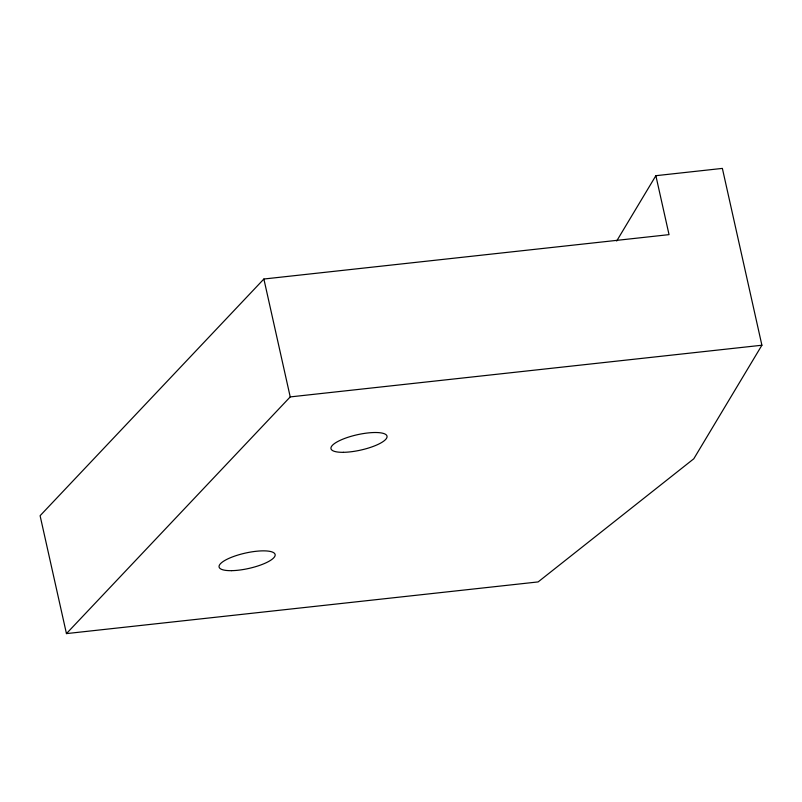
<?xml version="1.0" encoding="UTF-8"?>
<svg xmlns="http://www.w3.org/2000/svg" width="802" height="802" viewBox="0 0 802 802"><rect width="100%" height="100%" fill="white"/><g stroke="black" fill="none" stroke-linecap="round" stroke-linejoin="round"><path stroke-width="1.2" d="M616.668 241.031L655.866 175.688L722.371 168.4L761.9 345.231L693.79 458.784L538.122 581.921L66.446 633.6L40.1 515.716L263.878 279.016L669.038 234.635L655.866 175.688M66.446 633.6L290.224 396.91L761.9 345.231M263.878 279.016L290.224 396.91M231.567 570.663A28.712 7.87 -12.6 0 0 275.116 555.495A28.712 7.87 -12.6 0 0 234.615 556.127A28.712 7.87 -12.6 0 0 231.567 570.663M343.457 452.318A28.712 7.87 -12.6 0 0 387.005 437.15A28.712 7.87 -12.6 0 0 346.504 437.782A28.712 7.87 -12.6 0 0 343.457 452.318"/></g></svg>
